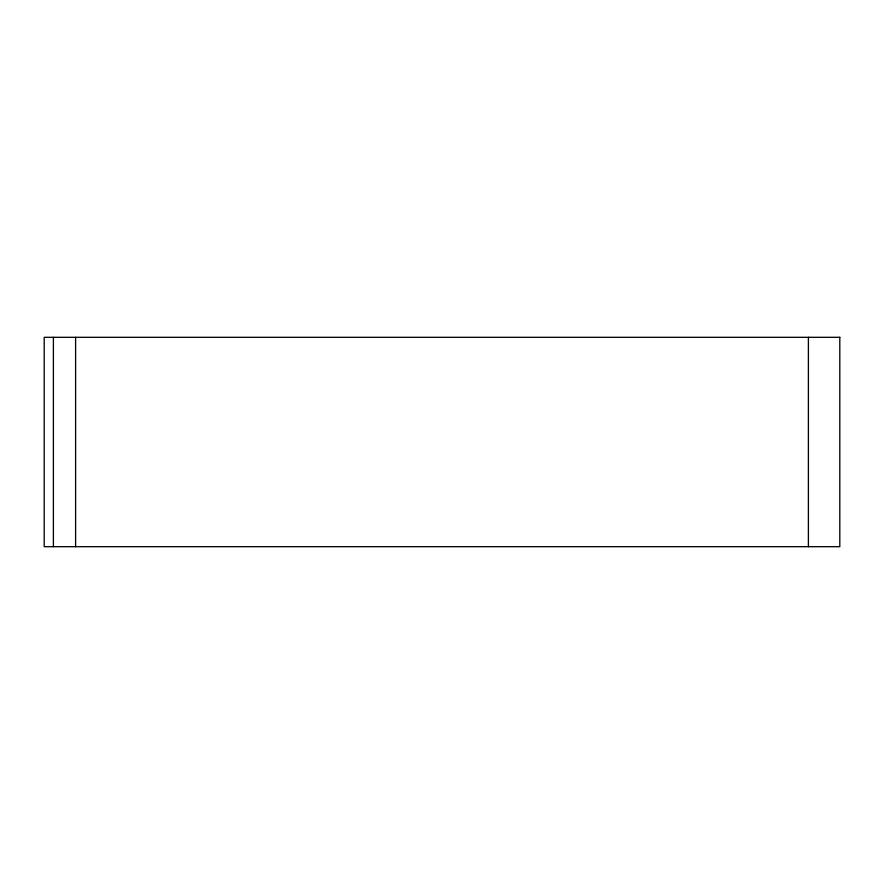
<?xml version="1.0" encoding="UTF-8"?>
<svg xmlns="http://www.w3.org/2000/svg" width="884" height="884" viewBox="0 0 884 884"><rect width="100%" height="100%" fill="white"/><g stroke="black" fill="none" stroke-linecap="round" stroke-linejoin="round"><path stroke-width="1.33" d="M808.396 337.312L808.396 546.688M75.604 337.312L75.604 546.688M53.394 337.312L53.394 546.688M839.8 337.312L44.2 337.312L44.2 546.688L839.8 546.688L839.8 337.312"/></g></svg>
